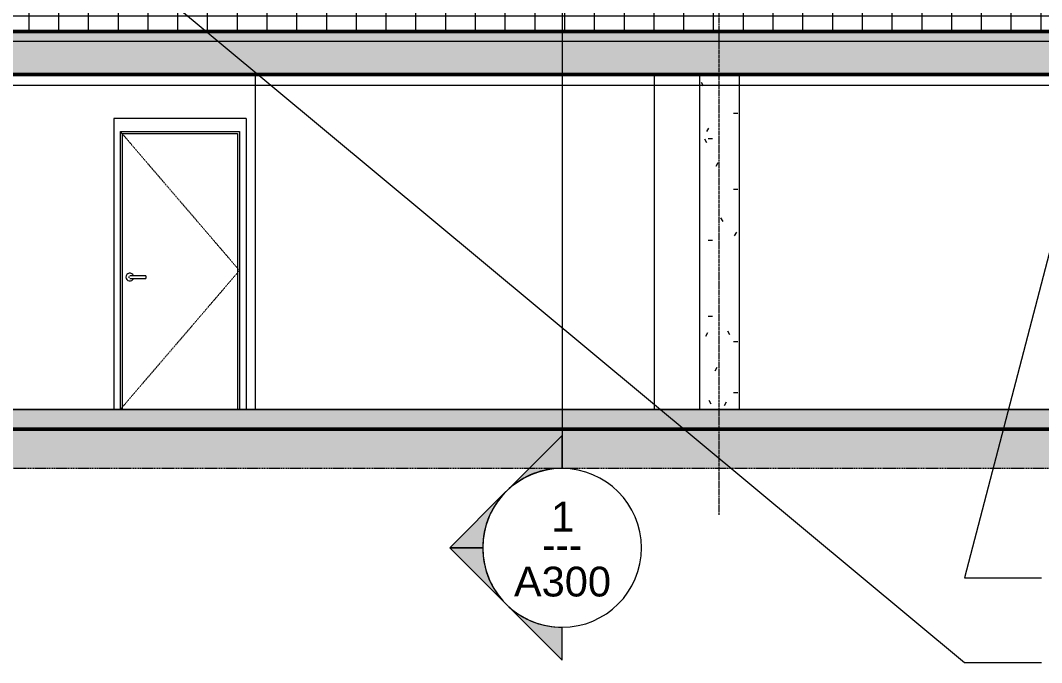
# Model space of a CAD drawing. Header units: inches. Extents: x -4169 to 1217, y -214 to 588.
# Drawn here: x -2711.6 to -2402.8, y -204.6 to -10.4 of the extents above; entities that cross this region are included whole.
import ezdxf

# ---------------------------------------------------------------- set-up
doc = ezdxf.new("R2010")
doc.units = ezdxf.units.IN
doc.header["$MEASUREMENT"] = 0
for name, pattern in [('Aligning Line 1_8_', [0.25, 0.125, -0.125]), ('Dash 1_16_', [0.125, 0.0625, -0.0625]), ('Grid Line 1_2_', [0.875, 0.5, -0.125, 0.125, -0.125])]:
    doc.linetypes.add(name, pattern=pattern)
for name, color, linetype, lineweight in [('0-1', 7, 'Continuous', 5), ('0-5', 10, 'Continuous', 13), ('A-DOOR-1', 7, 'Dash 1_16_', 9), ('A-DOOR-2', 7, 'Continuous', 9), ('A-DOOR-FRAM-1', 7, 'Continuous', 9), ('A-FLOR-3', 192, 'Continuous', 50), ('A-FLOR-LEVL-1', 51, 'Grid Line 1_2_', 9), ('A-FLOR-MCUT', 51, 'Continuous', 13), ('A-FLOR-PATT-1', 8, 'Continuous', 9), ('A-WALL-1', 10, 'Continuous', 13), ('C-BLDG-PADS-1', 55, 'Continuous', 9), ('C-BLDG-PADS-2', 10, 'Continuous', 13), ('C-TOPO', 7, 'Continuous', 9), ('C-TOPO-1', 250, 'Continuous', 50), ('G-ANNO-SYMB', 111, 'Aligning Line 1_8_', 9), ('G-ANNO-SYMB-3', 111, 'Continuous', 9), ('G-ANNO-TEXT', 231, 'Continuous', 9), ('S-COLS', 52, 'Continuous', 9), ('S-GRID-1', 1, 'Grid Line 1_2_', 9)]:
    doc.layers.add(name, color=color, linetype=linetype, lineweight=lineweight)
doc.styles.add('Arial', font='arial.ttf', dxfattribs={"height": 9})
doc.styles.add('Century Gothic', font='ufonts.com_century-gothic.ttf', dxfattribs={"height": 9})
pattern_1 = [(50, (0, 0), (27.5427, -2.40992), [2.88, -31.68]), (355, (0, 0), (-5.32784, 28.88427), [2.304, -25.344]), (100.451, (2.295, -0.2), (22.21532, 26.47393), [2.448, -26.924]), (46.184, (0, 7.68), (40.98187, -6.35642), [4.32, -47.52]), (96.636, (3.415, 7.15), (35.89075, 37.4062), [3.671, -40.386]), (351.184, (0, 7.68), (35.89097, 37.4062), [3.456, -38.016]), (21, (3.84, 5.76), (22.92104, -15.46073), [2.88, -31.68]), (326, (3.84, 5.76), (9.34353, 27.84574), [2.304, -25.344]), (71.451, (5.75, 4.472), (32.26477, 12.38442), [2.448, -26.924]), (37.5, (0, 0), (0.466855, 12.782707), [1.267, -23.77, 1.267, -24.461, -25.44]), (37.5, (0, 0), (0.466855, 12.782707), [-50.765, 1.267, -24.173]), (7.5, (0, 0), (10.10159, 15.14509), [1.267, -13.402, 1.267, -23.194, -9.696]), (7.5, (0, 0), (10.10159, 15.14509), [-39.13, 1.267, -8.429]), (327.5, (-8.563, 0), (20.49916, -0.86578), [1.267, -8.333, 1.267, -28.685, -39.744]), (327.5, (-8.563, 0), (20.49916, -0.86578), [-39.552, 1.267, -38.477]), (317.5, (-12.403, 0), (22.39478, 3.84429), [1.267, -11.213, 1.267, -18.624, -28.224]), (317.5, (-12.403, 0), (22.39478, 3.84429), [-32.371, 1.267, -26.957])]
pattern_2 = [(0, (0, 0), (30.72, 7.68), [1.267, -21.773, 1.267, -21.773, -122.88]), (0, (0, 0), (30.72, 7.68), [-46.08, 1.267, -44.813, 1.267, -21.773, -53.76]), (0, (0, 0), (30.72, 7.68), [-115.2, 1.267, -14.093, 1.267, -37.133]), (120, (11.52, 3.84), (-22.011075, 22.7643), [1.267, -21.773, 1.267, -21.773, -122.88]), (120, (11.52, 3.84), (-22.011075, 22.7643), [-46.08, 1.267, -44.813, 1.267, -21.773, -53.76]), (120, (11.52, 3.84), (-22.011075, 22.7643), [-115.2, 1.267, -14.093, 1.267, -37.133]), (240, (15.36, 19.2), (-8.708925, -30.4443), [1.267, -21.773, 1.267, -21.773, -122.88]), (240, (15.36, 19.2), (-8.708925, -30.4443), [-46.08, 1.267, -44.813, 1.267, -21.773, -53.76]), (240, (15.36, 19.2), (-8.708925, -30.4443), [-115.2, 1.267, -14.093, 1.267, -37.133])]

# ---------------------------------------------------------------- blocks, each defined once
blk = doc.blocks.new('CTR - 2nd Phase_rvt-1-BUILDING ELEVATION - COURTYARD - LOOKING EAST')
at = {"layer": 'A-FLOR-LEVL-1'}
for p, q in [((-4168.71, -30), (-1814.21, -30)), ((-4168.71, -128), (-1814.21, -128))]:
    blk.add_line(p, q, dxfattribs=at)
blk = doc.blocks.new('CTR  - Topography_rvt-1-BUILDING ELEVATION - COURTYARD - LOOKING EAST')
at = {"layer": 'C-BLDG-PADS-1'}
h = blk.add_hatch(dxfattribs=at)
h.set_pattern_fill('FP_2', color=256, style=0, pattern_type=2)
h.set_pattern_definition(pattern_1)
h.paths.add_polyline_path([(-1978.45, -134), (-1938.32, -134), (-1938.32, -128), (-3824.32, -128), (-3824.32, -134), (-2045.98, -134)], flags=0)
at = {"layer": 'C-TOPO'}
h = blk.add_hatch(dxfattribs=at)
h.set_pattern_fill('FP_19', color=256, style=0, pattern_type=2)
h.set_pattern_definition([(0, (0, 0), (24, 24), [24, -24]), (0, (0, 9), (24, 24), [24, -24]), (0, (0, 18), (24, 24), [24, -24]), (90, (3, 21), (-24, 24), [24, -24]), (90, (12, 21), (-24, 24), [24, -24]), (90, (21, 21), (-24, 24), [24, -24])])
h.paths.add_polyline_path([(-3812.32, -145.84), (-1938.32, -145.84), (-1938.32, -134.01), (-3812.32, -134.01)], flags=0)
at = {"layer": 'A-FLOR-LEVL-1'}
blk.add_line((-4168.71, -128), (-1814.21, -128), dxfattribs=at)
at = {"layer": 'C-BLDG-PADS-2'}
for p, q in [((-1938.32, -128), (-3824.32, -128)), ((-3824.32, -134), (-1938.32, -134))]:
    blk.add_line(p, q, dxfattribs=at)
at = {"layer": 'C-TOPO'}
blk.add_line((-2865.37, -134.01), (-1938.32, -134.01), dxfattribs=at)
at = {"layer": 'C-TOPO-1'}
blk.add_line((-2865.37, -134.01), (-1938.32, -134.01), dxfattribs=at)
blk = doc.blocks.new('HOLLOW METAL - UNIT DOOR-1950124-BUILDING ELEVATION - COURTYARD - LOOKING EAST')
at = {"layer": 'A-DOOR-1'}
for p, q in [((-3320.27, -44), (-3284.27, -86)), ((-3284.27, -86), (-3320.27, -128))]:
    blk.add_line(p, q, dxfattribs=at)
at = {"layer": 'A-DOOR-2'}
for p, q in [((-3312.6, -87.61), (-3316.73, -87.61)), ((-3316.73, -88.39), (-3312.6, -88.39)), ((-3312.6, -87.61), (-3312.6, -88)), ((-3312.6, -88), (-3312.6, -88.39))]:
    blk.add_line(p, q, dxfattribs=at)
at = {"layer": 'A-DOOR-2', "flags": 128}
for points in [[(-3316.73, -87.61), (-3316.75, -87.61), (-3316.78, -87.61), (-3316.8, -87.61), (-3316.82, -87.61), (-3316.85, -87.61), (-3316.87, -87.61), (-3316.89, -87.61), (-3316.92, -87.61), (-3316.94, -87.61), (-3316.96, -87.61), (-3316.98, -87.61), (-3317, -87.61), (-3317.02, -87.61), (-3317.04, -87.61), (-3317.06, -87.61), (-3317.08, -87.61), (-3317.1, -87.61), (-3317.12, -87.61), (-3317.14, -87.61), (-3317.15, -87.61), (-3317.17, -87.61), (-3317.19, -87.61), (-3317.2, -87.61), (-3317.21, -87.61), (-3317.23, -87.61), (-3317.24, -87.61), (-3317.25, -87.61), (-3317.26, -87.61), (-3317.27, -87.61), (-3317.28, -87.61), (-3317.29, -87.61), (-3317.3, -87.61), (-3317.3, -87.61), (-3317.31, -87.61), (-3317.31, -87.61), (-3317.32, -87.61), (-3317.32, -87.61), (-3317.32, -87.61), (-3317.32, -87.61)], [(-3317.32, -88.39), (-3317.32, -88.39), (-3317.32, -88.39), (-3317.32, -88.39), (-3317.31, -88.39), (-3317.31, -88.39), (-3317.3, -88.39), (-3317.3, -88.39), (-3317.29, -88.39), (-3317.28, -88.39), (-3317.27, -88.39), (-3317.26, -88.39), (-3317.25, -88.39), (-3317.24, -88.39), (-3317.23, -88.39), (-3317.22, -88.39), (-3317.2, -88.39), (-3317.19, -88.39), (-3317.17, -88.39), (-3317.16, -88.39), (-3317.14, -88.39), (-3317.12, -88.39), (-3317.11, -88.39), (-3317.09, -88.39), (-3317.07, -88.39), (-3317.05, -88.39), (-3317.03, -88.39), (-3317.01, -88.39), (-3316.99, -88.39), (-3316.97, -88.39), (-3316.94, -88.39), (-3316.92, -88.39), (-3316.9, -88.39), (-3316.88, -88.39), (-3316.85, -88.39), (-3316.83, -88.39), (-3316.81, -88.39), (-3316.78, -88.39), (-3316.76, -88.39), (-3316.74, -88.39), (-3316.73, -88.39)]]:
    blk.add_lwpolyline(points, dxfattribs=at)
at = {"layer": 'A-DOOR-2'}
for centre, radius, start, end in [((-3317.42, -88), 1.18, 19.6343, 180), ((-3317.42, -88), 1.18, 180, 340.4367), ((-3317.32, -88), 0.394, 150, 180), ((-3317.32, -88), 0.394, 180, 210), ((-3317.32, -88), 0.394, 90, 105), ((-3317.32, -88), 0.394, 255, 270)]:
    blk.add_arc(centre, radius, start, end, dxfattribs=at)
at = {"layer": 'A-DOOR-FRAM-1'}
for p, q in [((-3282.27, -40), (-3322.27, -40)), ((-3322.27, -40), (-3322.27, -128)), ((-3282.27, -40), (-3282.27, -128)), ((-3320.27, -44), (-3284.27, -44)), ((-3320.27, -128), (-3320.27, -44)), ((-3319.65, -44.62), (-3284.9, -44.62)), ((-3319.65, -128), (-3319.65, -44.62)), ((-3284.9, -44.62), (-3284.9, -128)), ((-3284.27, -44), (-3284.27, -128))]:
    blk.add_line(p, q, dxfattribs=at)
blk = doc.blocks.new('CTR - 1st Phase - Common Walls_rvt-1-BUILDING ELEVATION - COURTYARD - LOOKING EAST')
at = {"layer": 'A-FLOR-LEVL-1'}
for p, q in [((-4168.71, -30), (-1814.21, -30)), ((-4168.71, -128), (-1814.21, -128))]:
    blk.add_line(p, q, dxfattribs=at)
at = {"layer": 'A-WALL-1'}
for p, q in [((-2640.57, -128), (-2640.57, -26.75)), ((-2519.95, -26.75), (-2519.95, -128))]:
    blk.add_line(p, q, dxfattribs=at)
at = {"layer": '0-5'}
blk.add_blockref('HOLLOW METAL - UNIT DOOR-1950124-BUILDING ELEVATION - COURTYARD - LOOKING EAST', (638.89, 0), dxfattribs=at)
blk = doc.blocks.new('Concrete-Rectangular-Column - ONE-V4-BUILDING ELEVATION - COURTYARD - LOOKING EAST')
at = {"layer": 'S-COLS'}
h = blk.add_hatch(dxfattribs=at)
h.set_pattern_fill('FP_3', color=256, style=0, pattern_type=2)
h.set_pattern_definition(pattern_2)
h.paths.add_polyline_path([(-2506.32, -128), (-2494.32, -128), (-2494.32, -26.75), (-2506.32, -26.75), (-2506.32, -61.74)], flags=0)
for p, q in [((-2506.32, -26.75), (-2506.32, -128)), ((-2494.32, -26.75), (-2494.32, -128))]:
    blk.add_line(p, q, dxfattribs=at)
blk = doc.blocks.new('Section - Section Head - Filled-22785-BUILDING ELEVATION - COURTYARD - LOOKING EAST')
at = {"layer": 'G-ANNO-SYMB-3'}
h = blk.add_hatch(color=256, dxfattribs=at)
edge = h.paths.add_edge_path(flags=0)
edge.add_line((-2563.93, -152), (-2547.82, -135.9))
edge.add_line((-2547.82, -135.9), (-2547.82, -145.81))
edge.add_arc((-2547.82, -169.84), 24.03, 90, 132.0784)
h = blk.add_hatch(color=256, dxfattribs=at)
edge = h.paths.add_edge_path(flags=0)
edge.add_arc((-2547.82, -169.84), 24, 135, 180)
edge.add_line((-2571.82, -169.84), (-2581.76, -169.84))
edge.add_line((-2581.76, -169.84), (-2564.79, -152.87))
h = blk.add_hatch(color=256, dxfattribs=at)
edge = h.paths.add_edge_path(flags=0)
edge.add_line((-2564.79, -186.81), (-2581.76, -169.84))
edge.add_line((-2581.76, -169.84), (-2571.82, -169.84))
edge.add_arc((-2547.82, -169.84), 24, 180, 225)
h = blk.add_hatch(color=256, dxfattribs=at)
edge = h.paths.add_edge_path(flags=0)
edge.add_arc((-2547.82, -169.84), 24.03, 227.9216, 270)
edge.add_line((-2547.82, -193.87), (-2547.82, -203.78))
edge.add_line((-2547.82, -203.78), (-2563.93, -187.68))
for p, q in [((-2547.82, -135.9), (-2563.93, -152)), ((-2547.82, -145.81), (-2547.82, -135.9)), ((-2564.79, -152.87), (-2581.76, -169.84)), ((-2571.82, -169.84), (-2581.76, -169.84)), ((-2581.76, -169.84), (-2564.79, -186.81)), ((-2581.76, -169.84), (-2571.82, -169.84)), ((-2563.93, -187.68), (-2547.82, -203.78)), ((-2547.82, -203.78), (-2547.82, -193.87))]:
    blk.add_line(p, q, dxfattribs=at)
for centre, radius, start, end in [((-2547.82, -169.87), 24, 90, 270), ((-2547.82, -169.84), 24.03, 90, 132.0784), ((-2547.82, -169.87), 24, 270, 90), ((-2547.82, -169.84), 24, 135, 180), ((-2547.82, -169.84), 24, 180, 225), ((-2547.82, -169.84), 24.03, 227.9216, 270)]:
    blk.add_arc(centre, radius, start, end, dxfattribs=at)

msp = doc.modelspace()

# ---------------------------------------------------------------- hatches: boundary and pattern name
at = {"layer": 'A-FLOR-PATT-1'}
h = msp.add_hatch(dxfattribs=at)
h.set_pattern_fill('FP_26', color=256, style=0, pattern_type=2)
h.set_pattern_definition([(0, (0, 0), (0, 9), []), (90, (0, 0), (-9, 6e-16), [])])
h.paths.add_polyline_path([(-2316.1223, -13.75), (-1933.3237, -13.75), (-1933.3237, -3.7537), (-1995.8486, -7.0048), (-2026.9061, -7.0048), (-2099.3699, -3.7507), (-2386.1922, -7.003), (-2492.8166, -7.003), (-2670.0527, -3.7504), (-2879.8456, -7.003), (-3016.4519, -7.003), (-3401.3605, -3.7501), (-3401.3605, -13.75), (-2333.006, -13.75)], flags=0)
h = msp.add_hatch(dxfattribs=at)
h.set_pattern_fill('FP_1', color=256, style=0, pattern_type=2)
h.set_pattern_definition(pattern_2)
h.paths.add_polyline_path([(-2248.5878, -16.75), (-1933.3237, -16.75), (-1933.3237, -13.75), (-3407.8605, -13.75), (-3407.8605, -16.75), (-2265.4715, -16.75)], flags=0)
h = msp.add_hatch(dxfattribs=at)
h.set_pattern_fill('FP_2', color=256, style=0, pattern_type=2)
h.set_pattern_definition(pattern_1)
h.paths.add_polyline_path([(-3407.8605, -26.75), (-1933.3237, -26.75), (-1933.3237, -16.75), (-3407.8605, -16.75), (-3407.8605, -19.686)], flags=0)

# ---------------------------------------------------------------- linework, layer by layer
at = {"layer": 'A-FLOR-3'}
for p, q in [((-1933.3237, -13.75), (-3407.8605, -13.75)), ((-3407.8605, -26.75), (-1933.3237, -26.75))]:
    msp.add_line(p, q, dxfattribs=at)
at = {"layer": 'A-FLOR-LEVL-1'}
for p, q in [((-4167.9645, -30), (-1814.9564, -30)), ((-4167.9645, -128), (-1814.9564, -128))]:
    msp.add_line(p, q, dxfattribs=at)
at = {"layer": 'A-FLOR-MCUT'}
msp.add_line((-1933.3237, -16.75), (-3407.8605, -16.75), dxfattribs=at)
at = {"layer": 'G-ANNO-SYMB'}
msp.add_line((-1910.9153, -145.8387), (-4072.0193, -145.8387), dxfattribs=at)
at = {"layer": 'G-ANNO-SYMB-3'}
msp.add_line((-2547.8212, 526.9531), (-2547.8212, -145.8387), dxfattribs=at)
at = {"layer": 'G-ANNO-TEXT'}
for p, q in [((-2361.4984, 69.0714), (-2426.1593, -178.889)), ((-2681.2182, 7.8365), (-2426.1593, -204.5555)), ((-2426.1593, -178.889), (-2402.8735, -178.889)), ((-2426.1593, -204.5555), (-2402.8735, -204.5555))]:
    msp.add_line(p, q, dxfattribs=at)
at = {"layer": 'S-GRID-1'}
msp.add_line((-2500.3237, -159.8356), (-2500.3237, 470.5), dxfattribs=at)

# ---------------------------------------------------------------- block references
at = {"layer": '0-1'}
for name in ['CTR - 2nd Phase_rvt-1-BUILDING ELEVATION - COURTYARD - LOOKING EAST', 'CTR - 1st Phase - Common Walls_rvt-1-BUILDING ELEVATION - COURTYARD - LOOKING EAST', 'CTR  - Topography_rvt-1-BUILDING ELEVATION - COURTYARD - LOOKING EAST']:
    msp.add_blockref(name, (0, 0), dxfattribs=at)
at = {"layer": 'G-ANNO-SYMB-3'}
msp.add_blockref('Section - Section Head - Filled-22785-BUILDING ELEVATION - COURTYARD - LOOKING EAST', (0, 0), dxfattribs=at)
at = {"layer": 'S-COLS'}
msp.add_blockref('Concrete-Rectangular-Column - ONE-V4-BUILDING ELEVATION - COURTYARD - LOOKING EAST', (0, 0), dxfattribs=at)

# ---------------------------------------------------------------- texts
at = {"layer": 'G-ANNO-SYMB-3', "char_height": 9, "attachment_point": 1}
for s, insert, width, style in [('1', (-2551.1422, -155.93), 8.484, 'Arial'), ('---', (-2553.7935, -164.4367), 15.453, 'Century Gothic'), ('A300', (-2562.3863, -175.5663), 35.754, 'Arial')]:
    msp.add_mtext(s, dxfattribs=dict(at, insert=insert, width=width, style=style))

doc.saveas('drawing.dxf')
